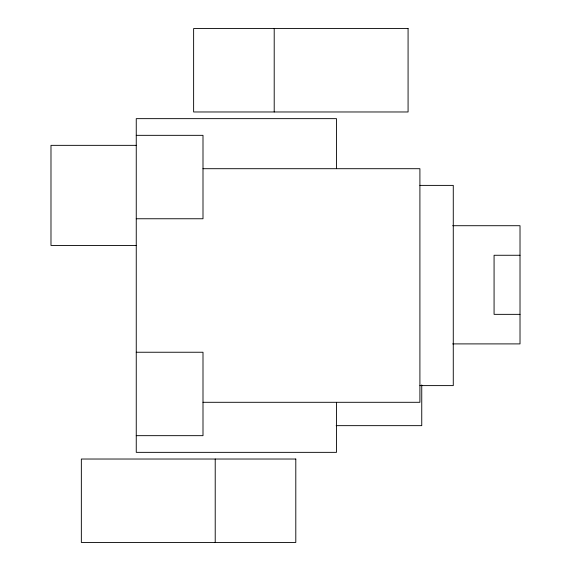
<?xml version="1.0" encoding="UTF-8"?>
<svg xmlns="http://www.w3.org/2000/svg" width="571" height="571" viewBox="0 0 571 571"><rect width="100%" height="100%" fill="white"/><g stroke="black" fill="none" stroke-linecap="round" stroke-linejoin="round"><path stroke-width="0.86" d="M136.255 135.334L202.998 135.334L202.998 218.757L136.255 218.757M136.576 145.348L50.983 145.348L50.983 245.459L136.576 245.459M202.998 168.702L419.906 168.702L419.906 402.298L202.998 402.298M419.906 185.389L453.274 185.389L453.274 385.611L419.906 385.611M452.682 225.716L520.017 225.716L520.017 343.899L452.682 343.899M520.017 255.266L494.072 255.266L494.072 314.35L520.017 314.35M136.255 352.243L202.998 352.243L202.998 435.666L136.255 435.666M336.162 425.652L421.748 425.652L421.748 384.904M336.476 168.481L336.476 118.647L136.255 118.647L136.255 452.353L336.476 452.353L336.476 402.519M274.208 28.55L274.208 111.973M215.217 459.027L215.217 542.45M408.079 28.55L193.626 28.55L193.626 111.973L408.079 111.973L408.079 28.55M295.799 459.027L81.346 459.027L81.346 542.45L295.799 542.45L295.799 459.027"/></g></svg>
